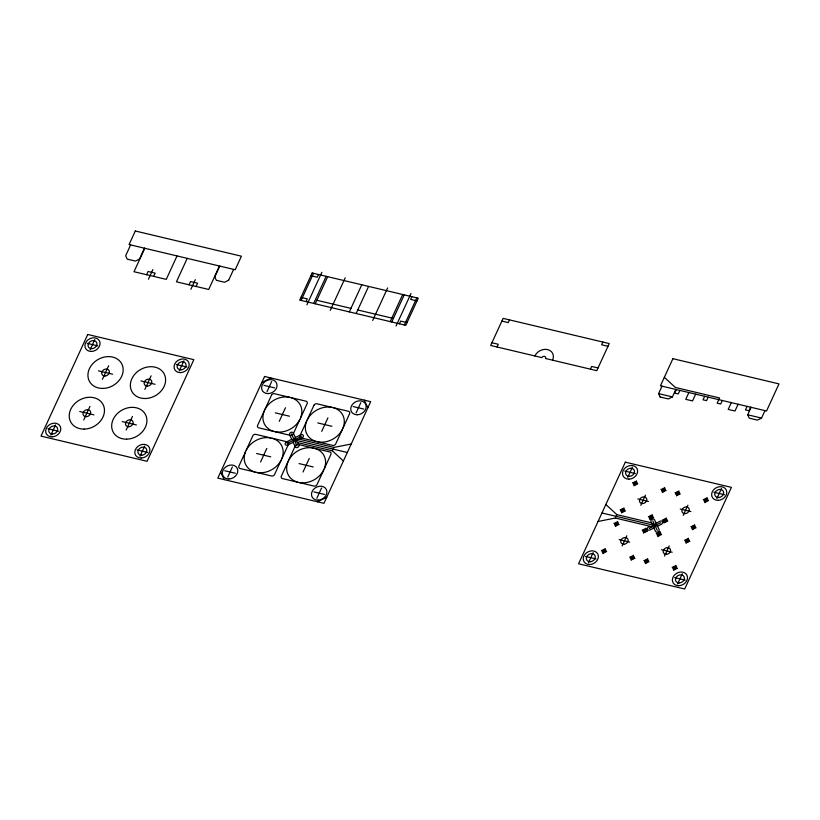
<?xml version="1.0" encoding="UTF-8"?>
<svg xmlns="http://www.w3.org/2000/svg" width="820" height="820" viewBox="0 0 820 820"><rect width="100%" height="100%" fill="white"/><g stroke="black" fill="none" stroke-linecap="round" stroke-linejoin="round"><path stroke-width="1.23" d="M130.636 244.913L125.655 255.758L127.233 259.14L135.423 261.078L139.492 259.058L144.504 248.204M50.891 435.071L55.565 424.914M90.149 349.699L94.823 339.531M144.781 248.275L134.008 271.717L166.255 279.384L177.038 255.932M146.595 274.71L148.092 271.461L155.164 273.142L153.668 276.391M83.732 419.953L89.964 406.402M102.428 379.301L108.66 365.74M148.451 279.21L152.879 269.585M187.226 258.351L176.443 281.803L208.68 289.46L219.483 266.018M189.041 284.796L190.527 281.537L197.61 283.218L196.113 286.467M126.177 430.039L132.41 416.488M144.873 389.377L151.105 375.827M190.886 289.286L195.314 279.671M214.778 276.924L219.76 266.08M140.015 456.248L144.689 446.09M179.272 370.865L183.946 360.708M228.647 280.214L233.628 269.38M301.083 300.438L313.547 273.327M306.055 301.616L307.295 298.9L300.93 297.393M318.519 274.505L317.268 277.221L310.903 275.704M227.724 477.086L232.398 466.918M266.982 391.704L271.656 381.536M306.916 304.825L321.87 272.301M313.691 303.431L326.155 276.319M315.228 303.789L327.692 276.688M260.575 461.957L266.808 448.407M279.271 421.306L285.493 407.745M330.265 310.37L345.22 277.847M349.33 311.887L361.784 284.786M347.311 452.496L291.756 439.305L286.323 442.021A2.019 1.65 -29.6 0 0 285.247 444.399A2.019 1.65 -29.6 0 0 287.728 445.004L293.15 442.308L295.364 437.48L300.786 434.784A2.019 1.65 -29.6 0 1 303.267 435.389A2.019 1.65 -29.6 0 1 302.19 437.777L299.341 439.212L294.257 439.899L297.773 442.626L332.377 450.846L343.406 460.983M356.136 313.506L368.6 286.406M303.01 472.043L309.242 458.493M321.707 431.381L327.938 417.831M372.7 320.456L387.655 287.922M390.228 321.604L402.692 294.503M332.377 450.846L333.945 447.433L351.206 444.009M391.765 321.973L404.229 294.872M316.848 498.252L321.522 488.084M356.116 412.87L360.779 402.712M396.06 326.001L411.015 293.468M399.422 323.787L400.672 321.081L407.038 322.598M411.886 296.686L410.635 299.402L417.011 300.909M404.373 324.966L416.837 297.865M497.033 346.983L498.283 344.267L491.918 342.76M509.497 319.872L508.256 322.588L501.891 321.071M590.41 369.154L591.65 366.448L598.016 367.954M602.874 342.053L601.624 344.759L607.989 346.276M660.141 396.993L658.573 393.641L661.996 386.159M588.473 562.766L593.147 552.608M627.73 477.394L632.404 467.226M598.047 521.469L615.318 518.045L616.886 514.642L605.857 504.505M660.172 397.003L668.331 398.94L672.41 396.921L675.854 389.459M676.346 389.572L674.727 393.098L678.263 393.938L679.882 390.412M602.884 553.602L605.221 548.529M615.348 526.501L617.685 521.417M621.58 512.951L623.918 507.867M634.044 485.84L636.381 480.766M688.872 392.544L685.756 399.319L692.531 400.929L695.657 394.164M622.103 545.956L626.777 535.788M640.789 505.294L645.463 495.136M704.646 396.296L703.027 399.811L706.563 400.652L708.183 397.136M631.185 560.326L633.522 555.242M643.649 533.226L645.986 528.141M649.881 519.675L652.218 514.591M662.345 492.564L664.671 487.48M616.886 514.642L651.541 522.883L655.036 525.589L648.569 526.983A2.019 1.65 -29.6 0 0 647.462 529.371A2.019 1.65 -29.6 0 0 649.963 529.966L653.929 527.988L656.123 523.211M645.33 563.688L647.667 558.604M657.794 536.587L660.131 531.503M664.026 523.027L666.363 517.953M676.49 495.926L678.827 490.842M722.328 400.488L720.708 404.014L717.172 403.173L719.56 397.956L675.362 387.46L664.333 377.303M731.307 402.63L728.191 409.405L734.976 411.015L738.102 404.239M664.538 556.042L669.212 545.874M683.234 515.38L687.908 505.212M747.082 406.371L745.462 409.897L748.998 410.738L750.618 407.212M673.62 570.412L675.957 565.328M686.084 543.301L688.421 538.217M692.316 529.751L694.653 524.667M704.78 502.65L707.117 497.566M764.978 410.625L761.554 418.077L757.485 420.117L749.295 418.169L747.697 414.807L751.12 407.335M677.597 583.942L682.271 573.785M716.854 498.57L721.528 488.402M228.616 280.235L224.567 282.254L216.377 280.317L214.789 276.945M261.764 382.571L270.938 377.989M287.051 443.497L301.463 436.291M317.576 501.809L326.739 497.217M649.266 528.48L660.797 522.709M601.952 512.982L657.527 526.184L661.494 524.205A2.019 1.65 -29.6 0 0 662.601 521.807A2.019 1.65 -29.6 0 0 660.1 521.212L656.133 523.201L654.596 519.911A2.019 1.65 -29.6 0 0 652.095 519.316A2.019 1.65 -29.6 0 0 650.988 521.715L651.541 522.883M316.848 300.274L350.95 308.371M357.756 309.981L393.385 318.447M545.505 358.494L596.775 370.671L609.239 343.57L503.131 318.365L490.667 345.466L541.938 357.643A2.019 1.65 -29.6 0 1 544.5 356.372A2.019 1.65 -29.6 0 1 545.495 358.483M658.593 393.62L672.42 396.911M747.717 414.797L761.524 418.067M87.176 343.354L97.785 345.876M176.31 364.531L186.919 367.053M264.019 385.359L274.628 387.88M353.143 406.535L363.752 409.047M624.758 471.049L635.377 473.57M713.892 492.226L724.501 494.747M632.558 482.672L637.868 483.933M660.858 489.396L666.158 490.657M675.003 492.758L680.303 494.019M703.293 499.472L708.603 500.733M98.472 370.845L112.617 374.197M140.917 380.921L155.062 384.283M275.305 412.849L289.46 416.211M317.75 422.925L331.895 426.287M637.827 498.96L648.435 501.481M680.262 509.035L690.881 511.557M620.094 509.773L625.404 511.034M648.394 516.497L653.694 517.758M662.539 519.859L667.849 521.12M690.829 526.583L696.139 527.844M299.341 439.212L333.945 447.433M615.318 518.045L649.983 526.276M287.318 441.857L255.768 434.364A2.337 1.917 -29.6 0 0 252.806 435.84L238.917 466.057A2.337 1.917 -29.6 0 0 240.065 468.517L271.615 476.01A2.337 1.917 -29.6 0 0 274.567 474.524L288.445 444.348A2.368 1.937 -29.6 0 0 287.328 441.826M613.872 523.334L619.172 524.595M642.162 530.048L647.462 531.309M656.307 533.41L661.617 534.671M684.597 540.134L689.907 541.395M79.776 411.496L93.921 414.858M122.221 421.582L136.366 424.944M256.619 453.501L270.764 456.863M299.054 463.587L313.199 466.949M619.131 539.611L629.739 542.133M661.576 549.697L672.185 552.219M601.409 550.435L606.708 551.696M629.698 557.159L635.008 558.42M643.843 560.521L649.153 561.782M672.144 567.235L677.443 568.496M47.919 428.737L58.527 431.258M137.053 449.903L147.661 452.425M224.762 470.741L235.371 473.263M313.886 491.908L324.494 494.429M585.5 556.431L596.12 558.953M674.634 577.608L685.243 580.119M295.364 437.48L293.252 432.991A2.019 1.65 -29.6 0 0 290.762 432.417A2.019 1.65 -29.6 0 0 289.644 434.795L291.736 439.294M293.15 442.308L295.261 446.797A2.019 1.65 -29.6 0 0 297.752 447.371A2.019 1.65 -29.6 0 0 298.869 444.993L297.773 442.626M657.527 526.184L659.075 529.474A2.019 1.65 -29.6 0 1 657.968 531.872A2.019 1.65 -29.6 0 1 655.467 531.278L653.929 527.988M652.792 520.813L657.271 530.376M364.305 400.16L367.872 407.776M291.459 433.913L297.055 445.875M220.641 472.012L224.198 479.628M534.865 355.962A10.096 8.261 -29.6 0 1 547.627 349.586A10.096 8.261 -29.6 0 1 552.577 360.175M272.322 438.31A20.316 16.615 -29.6 0 1 281.844 458.657M281.147 460.174A20.316 16.615 -29.6 0 1 256.639 472.433M255.051 472.053A20.316 16.615 -29.6 0 1 245.528 451.717M246.236 450.19A20.316 16.615 -29.6 0 1 270.733 437.931M314.767 448.396A20.316 16.615 -29.6 0 1 324.289 468.732M323.582 470.26A20.316 16.615 -29.6 0 1 299.085 482.508M297.496 482.139A20.316 16.615 -29.6 0 1 287.974 461.793M288.671 460.276A20.316 16.615 -29.6 0 1 313.178 448.017M333.463 407.735A20.316 16.615 -29.6 0 1 342.986 428.081M342.278 429.598A20.316 16.615 -29.6 0 1 317.77 441.857M316.182 441.478A20.316 16.615 -29.6 0 1 306.67 421.142M307.367 419.614A20.316 16.615 -29.6 0 1 331.874 407.356M291.018 397.659A20.316 16.615 -29.6 0 1 300.54 417.995M299.843 419.522A20.316 16.615 -29.6 0 1 275.335 431.771M273.747 431.392A20.316 16.615 -29.6 0 1 264.224 411.056M264.921 409.539A20.316 16.615 -29.6 0 1 289.429 397.28M87.74 334.468L41 436.107L147.098 461.311L193.838 359.672L87.74 334.468M135.31 230.994L129.078 244.544L235.186 269.749L241.418 256.199L135.31 230.994M264.573 376.472L217.833 478.111L323.941 503.316L370.671 401.677L264.573 376.472M312.154 272.998L299.689 300.099L405.787 325.304L418.251 298.203L312.154 272.998M271.502 395.178L257.613 425.406A2.337 1.917 -29.6 0 0 258.761 427.856L290.3 435.348A2.337 1.917 -29.6 0 0 293.263 433.872L307.151 403.645A2.337 1.917 -29.6 0 0 306.003 401.195L274.464 393.702A2.337 1.917 -29.6 0 0 271.502 395.178M295.251 445.916L281.352 476.143A2.337 1.917 -29.6 0 0 282.5 478.593L314.05 486.086A2.337 1.917 -29.6 0 0 317.002 484.61L330.901 454.393A2.337 1.917 -29.6 0 0 329.753 451.933L298.244 444.45A2.368 1.937 -29.6 0 0 295.231 445.916M313.947 405.264L300.069 435.44A2.368 1.937 -29.6 0 0 301.186 437.962L332.746 445.434A2.337 1.917 -29.6 0 0 335.698 443.948L349.597 413.731A2.337 1.917 -29.6 0 0 348.449 411.281L316.899 403.788A2.337 1.917 -29.6 0 0 313.947 405.264M625.322 462.162L578.582 563.801L684.69 589.006L731.419 487.367L625.322 462.162M672.902 358.688L660.438 385.789L766.536 410.994L779 383.893L672.902 358.688M141.194 458.011A7.903 6.468 -29.6 0 0 149.414 447.638A7.903 6.468 -29.6 0 0 136.448 447.853A7.903 6.468 -29.6 0 0 141.194 458.011M52.541 434.046A4.674 3.823 -29.6 0 0 57.41 427.907A4.674 3.823 -29.6 0 0 49.733 428.03A4.674 3.823 -29.6 0 0 52.541 434.046M180.923 369.84A4.674 3.823 -29.6 0 0 185.791 363.701A4.674 3.823 -29.6 0 0 178.114 363.824A4.674 3.823 -29.6 0 0 180.923 369.84M180.451 372.628A7.903 6.468 -29.6 0 0 188.672 362.255A7.903 6.468 -29.6 0 0 175.705 362.481A7.903 6.468 -29.6 0 0 180.451 372.628M141.665 455.213A4.674 3.823 -29.6 0 0 146.534 449.073A4.674 3.823 -29.6 0 0 138.857 449.206A4.674 3.823 -29.6 0 0 141.665 455.213M52.07 436.834A7.903 6.468 -29.6 0 0 60.29 426.461A7.903 6.468 -29.6 0 0 47.324 426.677A7.903 6.468 -29.6 0 0 52.07 436.834M102.859 388.434A18.378 15.037 -29.6 0 0 121.975 364.305A18.378 15.037 -29.6 0 0 91.809 364.818A18.378 15.037 -29.6 0 0 102.859 388.434M84.163 429.096A18.378 15.037 -29.6 0 0 103.279 404.967A18.378 15.037 -29.6 0 0 73.113 405.48A18.378 15.037 -29.6 0 0 84.163 429.096M126.608 439.171A18.378 15.037 -29.6 0 0 145.714 415.043A18.378 15.037 -29.6 0 0 115.548 415.555A18.378 15.037 -29.6 0 0 126.608 439.171M145.294 398.52A18.378 15.037 -29.6 0 0 164.41 374.391A18.378 15.037 -29.6 0 0 134.244 374.904A18.378 15.037 -29.6 0 0 145.294 398.52M128.699 426.748A4.028 3.3 -29.6 0 0 132.891 421.459A4.028 3.3 -29.6 0 0 126.28 421.572A4.028 3.3 -29.6 0 0 128.699 426.748M104.96 376.011A4.028 3.3 -29.6 0 0 109.152 370.722A4.028 3.3 -29.6 0 0 102.531 370.835A4.028 3.3 -29.6 0 0 104.96 376.011M147.395 386.097A4.028 3.3 -29.6 0 0 151.587 380.798A4.028 3.3 -29.6 0 0 144.976 380.91A4.028 3.3 -29.6 0 0 147.395 386.097M86.264 416.673A4.028 3.3 -29.6 0 0 90.456 411.373A4.028 3.3 -29.6 0 0 83.835 411.486A4.028 3.3 -29.6 0 0 86.264 416.673M91.327 351.452A7.903 6.468 -29.6 0 0 99.548 341.079A7.903 6.468 -29.6 0 0 86.582 341.304A7.903 6.468 -29.6 0 0 91.327 351.452M91.799 348.664A4.674 3.823 -29.6 0 0 96.668 342.524A4.674 3.823 -29.6 0 0 88.99 342.657A4.674 3.823 -29.6 0 0 91.799 348.664M318.006 500.149A8.056 6.591 -29.6 0 0 326.391 489.571A8.056 6.591 -29.6 0 0 313.168 489.796A8.056 6.591 -29.6 0 0 318.006 500.149M268.14 393.6A8.056 6.591 -29.6 0 0 276.524 383.012A8.056 6.591 -29.6 0 0 263.292 383.247A8.056 6.591 -29.6 0 0 268.14 393.6M228.882 478.982A8.056 6.591 -29.6 0 0 237.267 468.394A8.056 6.591 -29.6 0 0 224.034 468.62A8.056 6.591 -29.6 0 0 228.882 478.982M357.264 414.766A8.056 6.591 -29.6 0 0 365.648 404.188A8.056 6.591 -29.6 0 0 352.426 404.414A8.056 6.591 -29.6 0 0 357.264 414.766M663.216 491.774A2.019 1.65 -29.6 0 0 665.307 489.12A2.019 1.65 -29.6 0 0 662.006 489.181A2.019 1.65 -29.6 0 0 663.216 491.774M686.965 542.512A2.019 1.65 -29.6 0 0 689.056 539.857A2.019 1.65 -29.6 0 0 685.745 539.919A2.019 1.65 -29.6 0 0 686.965 542.512M658.665 535.788A2.019 1.65 -29.6 0 0 660.766 533.143A2.019 1.65 -29.6 0 0 657.455 533.195A2.019 1.65 -29.6 0 0 658.665 535.788M674.501 569.613A2.019 1.65 -29.6 0 0 676.592 566.968A2.019 1.65 -29.6 0 0 673.281 567.02A2.019 1.65 -29.6 0 0 674.501 569.613M664.897 522.237A2.019 1.65 -29.6 0 0 666.998 519.593A2.019 1.65 -29.6 0 0 663.687 519.644A2.019 1.65 -29.6 0 0 664.897 522.237M679.257 582.918A4.674 3.823 -29.6 0 0 684.116 576.778A4.674 3.823 -29.6 0 0 676.438 576.901A4.674 3.823 -29.6 0 0 679.257 582.918M603.766 552.813A2.019 1.65 -29.6 0 0 605.857 550.169A2.019 1.65 -29.6 0 0 602.546 550.22A2.019 1.65 -29.6 0 0 603.766 552.813M693.187 528.951A2.019 1.65 -29.6 0 0 695.288 526.307A2.019 1.65 -29.6 0 0 691.977 526.368A2.019 1.65 -29.6 0 0 693.187 528.951M628.909 479.146A7.903 6.468 -29.6 0 0 637.13 468.773A7.903 6.468 -29.6 0 0 624.163 468.999A7.903 6.468 -29.6 0 0 628.909 479.146M677.361 495.126A2.019 1.65 -29.6 0 0 679.452 492.482A2.019 1.65 -29.6 0 0 676.151 492.543A2.019 1.65 -29.6 0 0 677.361 495.126M718.515 497.535A4.674 3.823 -29.6 0 0 723.373 491.395A4.674 3.823 -29.6 0 0 715.696 491.518A4.674 3.823 -29.6 0 0 718.515 497.535M718.033 500.323A7.903 6.468 -29.6 0 0 726.264 489.95A7.903 6.468 -29.6 0 0 713.287 490.175A7.903 6.468 -29.6 0 0 718.033 500.323M678.775 585.705A7.903 6.468 -29.6 0 0 687.006 575.332A7.903 6.468 -29.6 0 0 674.03 575.548A7.903 6.468 -29.6 0 0 678.775 585.705M642.562 503.562A3.874 3.167 -29.6 0 0 646.591 498.488A3.874 3.167 -29.6 0 0 640.236 498.591A3.874 3.167 -29.6 0 0 642.562 503.562M622.452 512.151A2.019 1.65 -29.6 0 0 624.553 509.507A2.019 1.65 -29.6 0 0 621.242 509.568A2.019 1.65 -29.6 0 0 622.452 512.151M685.007 513.648A3.874 3.167 -29.6 0 0 689.025 508.564A3.874 3.167 -29.6 0 0 682.681 508.677A3.874 3.167 -29.6 0 0 685.007 513.648M644.52 532.426A2.019 1.65 -29.6 0 0 646.611 529.781A2.019 1.65 -29.6 0 0 643.31 529.833A2.019 1.65 -29.6 0 0 644.52 532.426M632.056 559.527A2.019 1.65 -29.6 0 0 634.157 556.882A2.019 1.65 -29.6 0 0 630.846 556.944A2.019 1.65 -29.6 0 0 632.056 559.527M646.201 562.889A2.019 1.65 -29.6 0 0 648.302 560.245A2.019 1.65 -29.6 0 0 644.991 560.306A2.019 1.65 -29.6 0 0 646.201 562.889M666.311 554.31A3.874 3.167 -29.6 0 0 670.34 549.226A3.874 3.167 -29.6 0 0 663.985 549.338A3.874 3.167 -29.6 0 0 666.311 554.31M705.651 501.85A2.019 1.65 -29.6 0 0 707.752 499.206A2.019 1.65 -29.6 0 0 704.441 499.257A2.019 1.65 -29.6 0 0 705.651 501.85M650.752 518.875A2.019 1.65 -29.6 0 0 652.843 516.231A2.019 1.65 -29.6 0 0 649.543 516.282A2.019 1.65 -29.6 0 0 650.752 518.875M629.381 476.358A4.674 3.823 -29.6 0 0 634.249 470.219A4.674 3.823 -29.6 0 0 626.572 470.352A4.674 3.823 -29.6 0 0 629.381 476.358M623.866 544.224A3.874 3.167 -29.6 0 0 627.894 539.14A3.874 3.167 -29.6 0 0 621.539 539.252A3.874 3.167 -29.6 0 0 623.866 544.224M616.23 525.702A2.019 1.65 -29.6 0 0 618.321 523.058A2.019 1.65 -29.6 0 0 615.01 523.119A2.019 1.65 -29.6 0 0 616.23 525.702M634.916 485.05A2.019 1.65 -29.6 0 0 637.017 482.406A2.019 1.65 -29.6 0 0 633.706 482.457A2.019 1.65 -29.6 0 0 634.916 485.05M590.123 561.741A4.674 3.823 -29.6 0 0 594.992 555.601A4.674 3.823 -29.6 0 0 587.315 555.724A4.674 3.823 -29.6 0 0 590.123 561.741M589.652 564.529A7.903 6.468 -29.6 0 0 597.872 554.156A7.903 6.468 -29.6 0 0 584.906 554.371A7.903 6.468 -29.6 0 0 589.652 564.529"/></g></svg>
